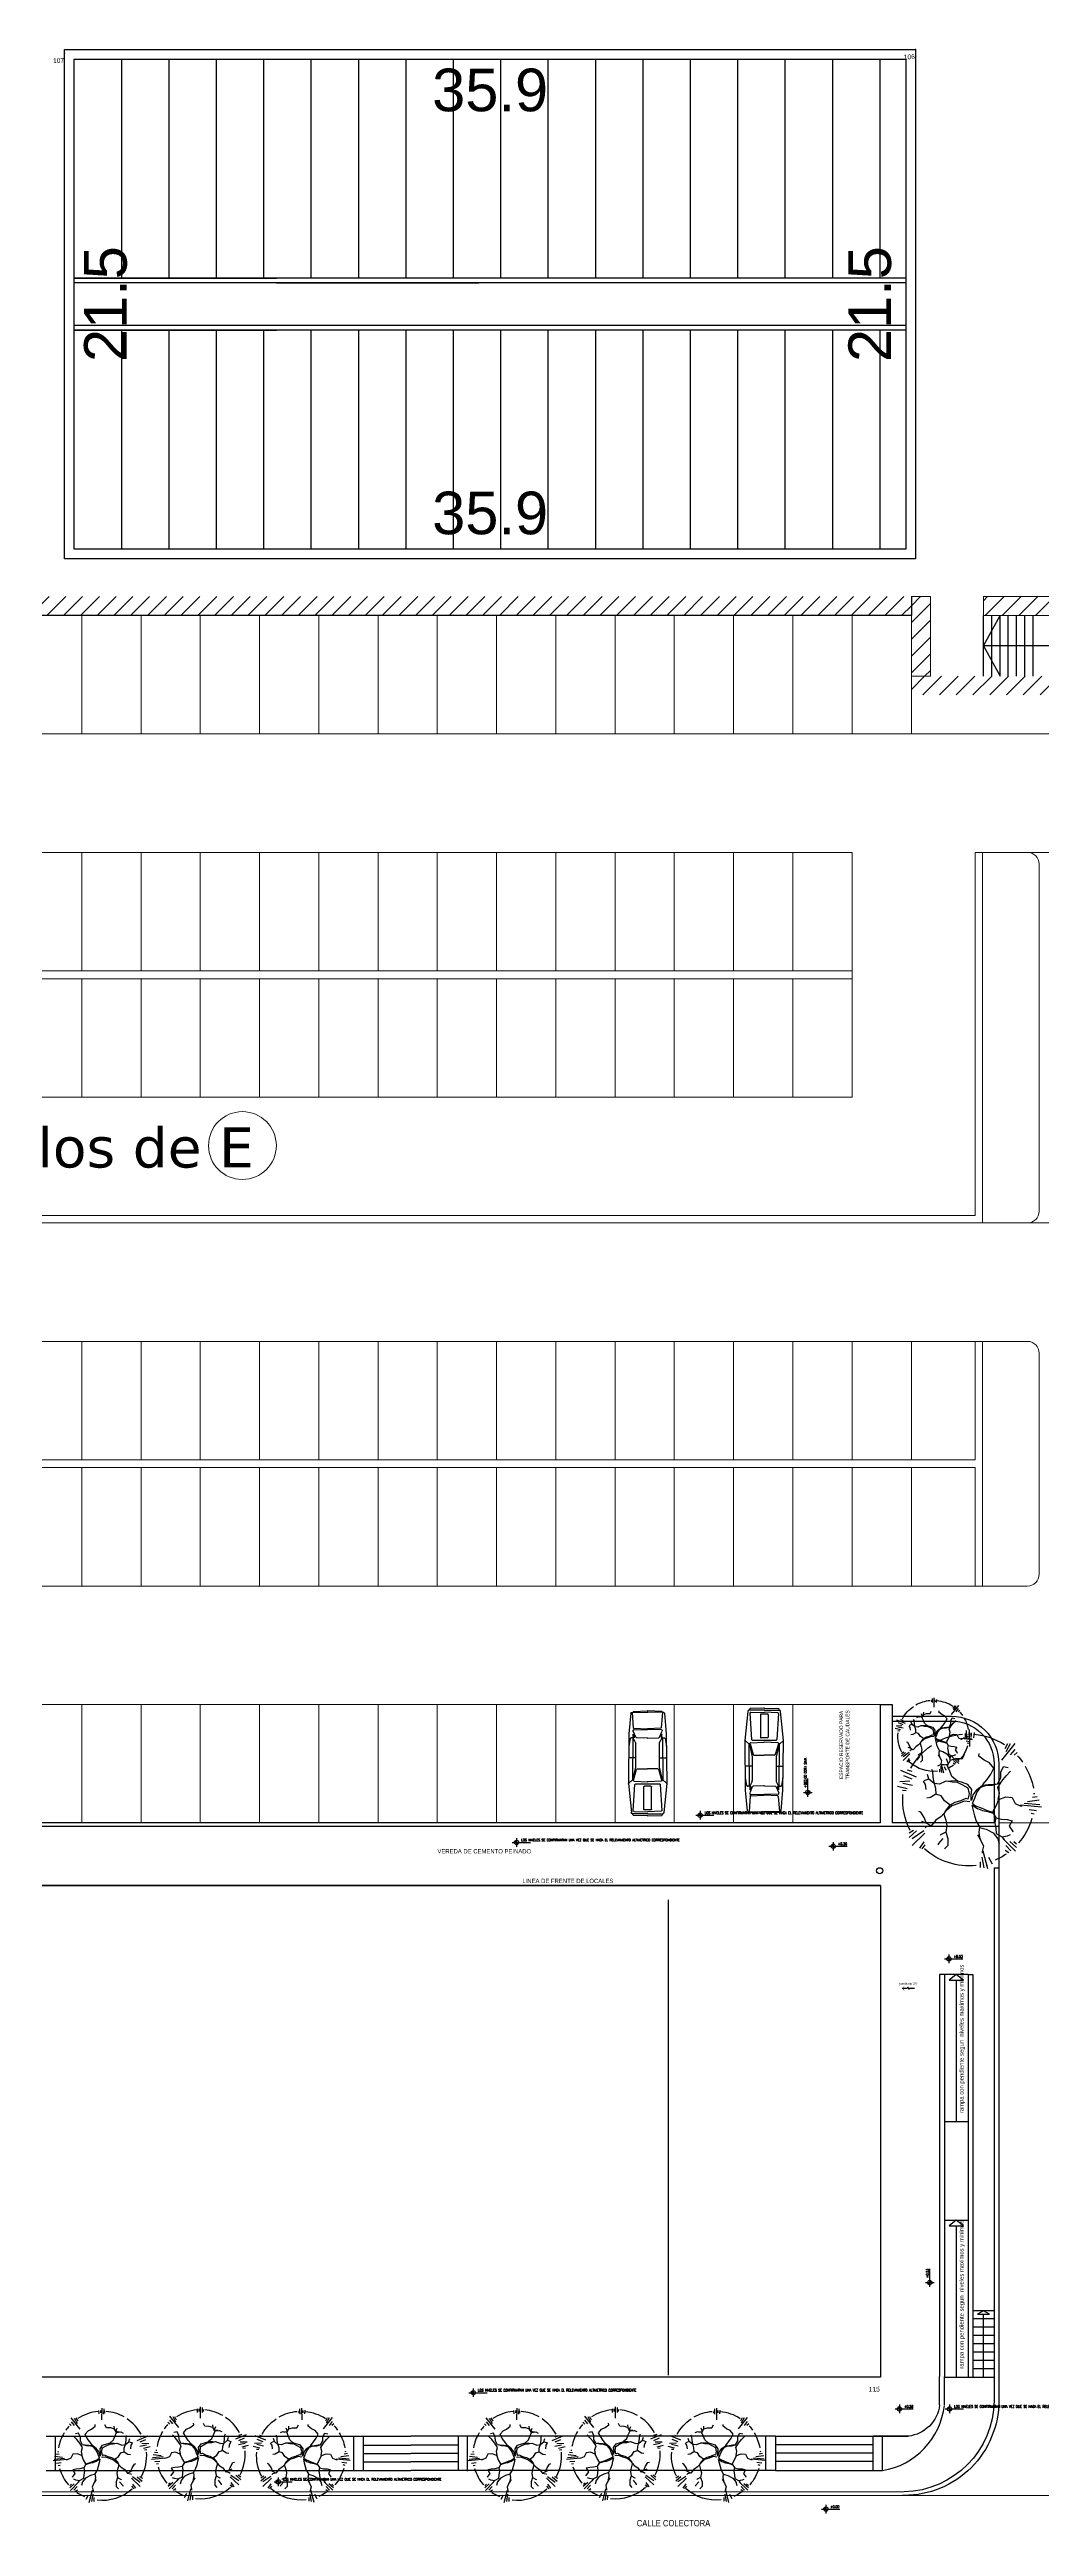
# Model space of a CAD drawing. Header units: millimetres. Extents: x -129 to 3172, y -143 to 919.
# Drawn here: x 1887.6 to 1929.4, y 554 to 658.6 of the extents above; entities that cross this region are included whole.
import ezdxf

# ---------------------------------------------------------------- set-up
doc = ezdxf.new("R2010")
doc.units = ezdxf.units.MM
doc.header["$LTSCALE"] = 0.1
for name, color, linetype in [('01', 1, 'Continuous'), ('02', 2, 'Continuous'), ('AP_DU_INT', 1, 'Continuous'), ('AP_SO_TER', 251, 'Continuous'), ('COTAS', 3, 'Continuous'), ('DMO-LGP-A-Plantas$0$DMO-E-Vista', 1, 'Continuous'), ('DMO-LGP-A-Plantas$0$DMO-P-Vista 1', 1, 'Continuous'), ('INTERMEDIA', 7, 'Continuous'), ('LAYER1', 7, 'Continuous'), ('NOMEPUNTO', 7, 'Continuous'), ('PLATEAS', 151, 'Continuous'), ('PUNTI', 7, 'Continuous')]:
    doc.layers.add(name, color=color, linetype=linetype)
doc.styles.add('ARIAL', font='arial.ttf')
doc.styles.add('ROMANS', font='ROMANS.SHX', dxfattribs={"width": 0.8, "height": 0.2})
doc.styles.get("Standard").update_dxf_attribs({"font": 'arial.ttf'})
doc.dimstyles.new('cota sin lineas', dxfattribs={"dimtxt": 1.8, "dimasz": 1, "dimexe": 1.25, "dimexo": 0.625, "dimgap": 1, "dimtad": 1, "dimdec": 1, "dimzin": 12, "dimdsep": 46, "dimtxsty": 'Standard', "dimblk": 'NONE', "dimcen": 2.5, "dimse1": 1, "dimse2": 1, "dimsd1": 1, "dimsd2": 1, "dimaunit": 1, "dimadec": 1, "dimazin": 3, "dimtfac": 1, "dimtdec": 1, "dimtix": 1, "dimtofl": 0, "dimtmove": 0, "dimatfit": 3, "dimldrblk": 'NONE', "dimfxl": 1, "dimarcsym": 2})
pattern_1 = [(45, (1850.85354, 631.36025), (-0.3535534, 0.3535534), [])]

# ---------------------------------------------------------------- blocks, each defined once
blk = doc.blocks.new('ref caida')
at = {"const_width": 0.015}
blk.add_lwpolyline([(-0.09, 0.43), (0, 0.52), (0.09, 0.43)], dxfattribs=at)
blk.add_lwpolyline([(0, 0), (0, 0.21), (-0.05, 0.23), (0.05, 0.29), (0, 0.31), (0, 0.52)])
blk = doc.blocks.new('NIVEL')
for p, q in [((-0.43, 0), (1.39, 0)), ((0, 0.43), (0, -0.43))]:
    blk.add_line(p, q)
at = {"const_width": 0.217}
for points in [[(0, 0.11, 0.414214), (-0.11, 0, 1)], [(0, -0.11, 0.414214), (0.11, 0, 1)]]:
    blk.add_lwpolyline(points, format="xyb", dxfattribs=at)
blk.add_circle((0, 0), 0.217)
at = {"style": 'ROMANS', "width": 0.8}
blk.add_attdef('NIVEL', (0.47, 0.12), '', height=0.25, dxfattribs=at)
blk = doc.blocks.new('AUPLS501')
for p, q in [((-2.42, 0.03), (-2.4, 0.62)), ((-2.42, 0.01), (-2.4, -0.57)), ((-2.33, 0.65), (-2.37, 0.65)), ((-2.34, 0.03), (-2.33, 0.66)), ((-2.34, 0.01), (-2.33, -0.62)), ((-1.06, 0.83), (-2.28, 0.71)), ((-2.22, 0.6), (-2.25, 0.03)), ((-2.24, -0.55), (-2.25, 0.03)), ((-2.19, 0.63), (-1.1, 0.56)), ((-2.17, 0.16), (-2.17, -0.11)), ((-2.14, 0.19), (-1.2, 0.19)), ((-1.17, 0.16), (-1.17, -0.11)), ((-1.07, -0.48), (-1.07, 0.53)), ((1.04, 0.81), (-1.06, 0.83)), ((-0.9, 0.67), (-1.05, 0.83)), ((-0.96, 0.59), (-0.99, 0.04)), ((-0.96, -0.54), (-0.99, 0.01)), ((-0.92, 0.62), (-0.46, 0.49)), ((0.88, 0.65), (-0.9, 0.67)), ((-0.9, 0.65), (-0.36, 0.52)), ((-0.44, 0.46), (-0.43, 0.02)), ((-0.44, -0.42), (-0.43, 0.02)), ((-0.36, 0.52), (0.64, 0.52)), ((0.03, 0.52), (0.03, 0.82)), ((0.84, 0.76), (0.52, 0.82)), ((0.68, 0.53), (0.88, 0.63)), ((0.86, 0.03), (0.88, 0.5)), ((0.86, 0.01), (0.88, -0.45)), ((0.91, 0.62), (0.87, 0.6)), ((0.95, 0.6), (0.87, 0.6)), ((0.88, 0.65), (0.88, 0.71)), ((0.9, 0.52), (1.16, 0.64)), ((0.93, 0.62), (1.03, 0.62)), ((1.03, 0.62), (0.99, 0.6)), ((1.91, 0.73), (1.04, 0.81)), ((1.21, 0.61), (1.22, 0.03)), ((1.21, -0.56), (1.22, 0.02)), ((1.28, 0.58), (1.26, 0.03)), ((1.28, -0.54), (1.26, 0.01)), ((1.31, 0.61), (1.94, 0.66)), ((1.94, 0.7), (1.96, 0.03)), ((1.94, -0.66), (1.96, 0.01)), ((1.99, 0.62), (2.01, 0.03)), ((1.99, -0.57), (2.01, 0.01)), ((-2.33, -0.6), (-2.37, -0.6)), ((-1.06, -0.78), (-2.28, -0.66)), ((-2.21, -0.58), (-1.1, -0.51)), ((-2.14, -0.14), (-1.2, -0.14)), ((1.04, -0.77), (-1.06, -0.78)), ((-0.9, -0.62), (-1.05, -0.78)), ((-0.92, -0.57), (-0.46, -0.45)), ((-0.9, -0.6), (-0.36, -0.48)), ((0.88, -0.6), (-0.9, -0.62)), ((-0.36, -0.48), (0.64, -0.48)), ((0.03, -0.48), (0.03, -0.77)), ((0.84, -0.71), (0.52, -0.77)), ((0.68, -0.49), (0.88, -0.58)), ((0.91, -0.57), (0.87, -0.55)), ((0.95, -0.55), (0.87, -0.55)), ((0.88, -0.6), (0.88, -0.66)), ((0.9, -0.48), (1.16, -0.59)), ((0.93, -0.58), (1.03, -0.58)), ((1.03, -0.58), (0.99, -0.56)), ((1.91, -0.69), (1.04, -0.77)), ((1.28, -0.57), (1.94, -0.61))]:
    blk.add_line(p, q)
for centre, radius, start, end in [((-2.12, 0.02), 0.3, 178.1825, 181.8175), ((-2.37, 0.62), 0.03, 90, 180), ((-2.04, 0.02), 0.3, 178.2216, 181.7784), ((-2.28, 0.66), 0.05, 95.4727, 180), ((-2.19, 0.6), 0.03, 90, 180), ((-2.14, 0.16), 0.03, 90, 180), ((-1.2, 0.16), 0.03, 0, 90), ((-1.1, 0.53), 0.03, 0, 86.3747), ((-1.06, 0.8), 0.03, 89.6203, 95.4727), ((-0.69, 0.02), 0.3, 177.2761, 182.7239), ((-0.93, 0.59), 0.03, 78.6827, 180), ((-0.9, 0.66), 0.01, 90, 258.9881), ((-0.47, 0.46), 0.03, 0, 78.6827), ((-0.73, 0.02), 0.3, 359.5958, 0.4042), ((-0.36, 0.53), 0.01, 256.9832, 270), ((-0.36, 0.55), 0.03, 258.9881, 270), ((0.64, 0.62), 0.1, 270, 295.0315), ((0.83, 0.71), 0.05, 0, 79.9012), ((1.16, 0.02), 0.3, 177.6755, 182.3245), ((0.88, 0.64), 0.01, 295.0315, 90), ((0.91, 0.5), 0.03, 112.8473, 180), ((0.93, 0.59), 0.03, 90, 117.7651), ((0.95, 0.8), 0.204, 269.9335, 280.5642), ((1.04, 0.78), 0.03, 84.7226, 89.6203), ((1.18, 0.61), 0.03, 0, 112.8473), ((0.92, 0.02), 0.3, 359.1475, 0.8525), ((1.56, 0.02), 0.3, 178.3902, 181.6098), ((1.31, 0.58), 0.03, 93.6171, 180), ((1.91, 0.7), 0.03, 0, 84.7226), ((1.94, 0.6), 0.0501, 23.6099, 92.4957), ((1.66, 0.02), 0.3, 358.2407, 1.7593), ((1.71, 0.02), 0.3, 358.2407, 1.7593), ((-2.37, -0.57), 0.03, 180, 270), ((-2.28, -0.62), 0.05, 180, 264.5273), ((-2.21, -0.55), 0.03, 180, 270), ((-2.14, -0.11), 0.03, 180, 270), ((-1.2, -0.11), 0.03, 270, 0), ((-1.1, -0.48), 0.03, 273.6253, 0), ((-1.06, -0.75), 0.03, 264.5273, 270.3797), ((-0.93, -0.54), 0.03, 180, 281.3173), ((-0.9, -0.61), 0.01, 101.0119, 270), ((-0.47, -0.42), 0.03, 281.3173, 0), ((-0.36, -0.51), 0.03, 90, 101.0119), ((-0.36, -0.49), 0.01, 90, 103.0168), ((0.64, -0.58), 0.1, 64.9685, 90), ((0.83, -0.66), 0.05, 280.0988, 0), ((0.91, -0.45), 0.03, 180, 247.1527), ((0.88, -0.59), 0.01, 270, 64.9685), ((0.93, -0.55), 0.03, 242.2349, 270), ((0.95, -0.76), 0.204, 79.4358, 90.0665), ((1.04, -0.74), 0.03, 270.3797, 275.2774), ((1.18, -0.56), 0.03, 247.1527, 0), ((1.28, -0.54), 0.03, 180, 266.3829), ((1.91, -0.66), 0.03, 275.2774, 0), ((1.94, -0.55), 0.0501, 267.5043, 336.3901)]:
    blk.add_arc(centre, radius, start, end)
blk = doc.blocks.new('Arpln016')
at = {"color": 0}
for p, q in [((0.112, 0.626), (0.111, 0.573)), ((0.146, 0.629), (0.128, 0.528)), ((0.18, 0.641), (0.137, 0.472)), ((0.225, 0.594), (0.192, 0.533)), ((0.442, 0.473), (0.324, 0.353)), ((0.378, 0.489), (0.346, 0.465)), ((0.398, 0.47), (0.35, 0.419)), ((-0.521, 0.277), (-0.562, 0.304)), ((-0.491, 0.282), (-0.561, 0.345)), ((-0.412, 0.303), (-0.533, 0.418)), ((-0.423, 0.28), (-0.533, 0.356)), ((-0.423, 0.384), (-0.464, 0.443)), ((-0.412, 0.414), (-0.441, 0.45)), ((0.453, 0.437), (0.389, 0.381)), ((0.451, 0.408), (0.427, 0.386)), ((0.686, 0.056), (0.488, 0.037)), ((0.672, 0.036), (0.525, 0.022)), ((0.665, -0.008), (0.554, 0.006)), ((0.64, 0.091), (0.571, 0.084)), ((0.617, 0.124), (0.589, 0.118)), ((-0.579, -0.116), (-0.67, -0.139)), ((-0.554, -0.187), (-0.65, -0.183)), ((-0.491, -0.227), (-0.641, -0.288)), ((-0.59, -0.096), (-0.624, -0.1)), ((-0.528, -0.146), (-0.621, -0.166)), ((-0.532, -0.206), (-0.612, -0.239)), ((0.647, -0.04), (0.601, -0.034)), ((0.625, -0.069), (0.612, -0.067)), ((-0.532, -0.278), (-0.578, -0.292)), ((0.436, -0.544), (0.31, -0.385)), ((0.391, -0.539), (0.35, -0.464)), ((0.435, -0.488), (0.392, -0.435)), ((0.457, -0.459), (0.431, -0.433)), ((-0.033, -0.639), (-0.034, -0.608)), ((-0.022, -0.666), (-0.02, -0.594)), ((0.006, -0.676), (0.008, -0.515)), ((0.024, -0.645), (0.024, -0.61)), ((0.051, -0.646), (0.047, -0.597)), ((0.366, -0.54), (0.342, -0.493))]:
    blk.add_line(p, q, dxfattribs=at)
for points in [[(0.083, 0.319), (0.116, 0.372), (0.139, 0.426), (0.128, 0.476), (0.128, 0.491)], [(-0.351, 0.23), (-0.4, 0.242), (-0.411, 0.251)], [(-0.243, 0.352), (-0.287, 0.405), (-0.287, 0.414)], [(-0.233, 0.124), (-0.216, 0.18), (-0.206, 0.23), (-0.216, 0.292), (-0.266, 0.319), (-0.268, 0.325)], [(-0.216, 0.292), (-0.196, 0.352), (-0.196, 0.419), (-0.227, 0.452)], [(0.031, 0.038), (0.043, 0.088), (0.055, 0.139), (0.072, 0.189), (0.101, 0.242), (0.095, 0.292), (0.103, 0.342), (0.107, 0.352)], [(0.037, 0.023), (0.066, 0.044), (0.118, 0.065), (0.174, 0.088), (0.226, 0.105), (0.257, 0.156), (0.248, 0.206), (0.255, 0.257), (0.261, 0.307), (0.311, 0.334), (0.338, 0.363)], [(0.103, 0.248), (0.164, 0.265), (0.232, 0.301), (0.274, 0.355), (0.288, 0.405)], [(0.259, 0.159), (0.311, 0.171), (0.363, 0.174), (0.412, 0.185), (0.381, 0.236), (0.417, 0.286), (0.419, 0.289)], [(0.313, 0.337), (0.367, 0.328), (0.394, 0.316)], [(-0.396, 0.212), (-0.419, 0.156), (-0.45, 0.105), (-0.471, 0.097)], [(0.01, 0.008), (-0.042, 0.002), (-0.096, 0.023), (-0.16, 0.044), (-0.21, 0.088), (-0.26, 0.144), (-0.311, 0.18), (-0.353, 0.233), (-0.407, 0.206), (-0.442, 0.192)], [(-0.177, 0.035), (-0.227, -0.001), (-0.26, -0.051), (-0.309, -0.066), (-0.361, -0.033), (-0.394, -0.028)], [(-0.004, -0.017), (-0.027, -0.025), (-0.077, -0.001), (-0.129, 0.014), (-0.181, 0.041), (-0.222, 0.094), (-0.235, 0.126)], [(0.033, 0.038), (0.082, 0.07), (0.132, 0.088), (0.182, 0.097), (0.232, 0.115), (0.238, 0.126)], [(0.033, 0.041), (0.033, 0.044)], [(0.037, 0.023), (0.057, -0.028), (0.078, -0.081), (0.116, -0.131), (0.17, -0.149), (0.221, -0.151), (0.273, -0.164), (0.303, -0.22), (0.305, -0.273), (0.33, -0.326), (0.373, -0.318)], [(0.228, 0.1), (0.259, 0.046), (0.286, -0.015), (0.35, -0.039), (0.41, -0.033), (0.438, 0.023), (0.487, 0.044), (0.504, 0.046)], [(-0.4, -0.108), (-0.407, -0.158), (-0.426, -0.188)], [(-0.376, -0.208), (-0.423, -0.19)], [(0.025, -0.007), (0.023, -0.057), (0.029, -0.108), (-0.007, -0.158), (-0.067, -0.178), (-0.118, -0.19), (-0.168, -0.188), (-0.22, -0.185), (-0.276, -0.161), (-0.326, -0.167), (-0.374, -0.208), (-0.388, -0.252)], [(-0.307, -0.066), (-0.309, -0.119), (-0.326, -0.175), (-0.334, -0.226), (-0.337, -0.279), (-0.347, -0.297)], [(-0.106, -0.188), (-0.158, -0.232), (-0.177, -0.282), (-0.202, -0.338), (-0.259, -0.344), (-0.295, -0.329)], [(-0.004, -0.018), (0.008, -0.069), (-0.004, -0.122), (-0.056, -0.151), (-0.106, -0.175), (-0.156, -0.178), (-0.206, -0.188), (-0.218, -0.185)], [(0.029, -0.007), (0.044, -0.06), (0.08, -0.11), (0.132, -0.151), (0.185, -0.155), (0.236, -0.161), (0.255, -0.164)], [(0.135, -0.155), (0.174, -0.205), (0.209, -0.255), (0.238, -0.312), (0.196, -0.362), (0.147, -0.385), (0.097, -0.424), (0.099, -0.448)], [(0.28, -0.015), (0.29, -0.075), (0.274, -0.128), (0.313, -0.188), (0.354, -0.238), (0.396, -0.282)], [(-0.243, -0.342), (-0.189, -0.35), (-0.21, -0.398)], [(-0.2, -0.335), (-0.171, -0.385), (-0.12, -0.401), (-0.059, -0.403), (-0.038, -0.442)], [(-0.173, -0.388), (-0.17, -0.424)]]:
    blk.add_lwpolyline(points, dxfattribs=at)
for centre, radius, start, end in [((0, -0.011), 0.622, 83.5054, 132.0912), ((0, -0.011), 0.622, 55.3181, 66.4192), ((0, -0.011), 0.622, 152.402, 184.6709), ((0, -0.011), 0.622, 16.5005, 40.702), ((0.002, -0.044), 0.0755, 269.4366, 270.2669), ((-0.002, -0.012), 0.622, 329.2549, 349.861), ((0, -0.011), 0.622, 208.935, 235.868), ((0, -0.011), 0.622, 317.9939, 324.9207), ((-0.002, -0.012), 0.622, 240.5954, 264.9599), ((0, -0.011), 0.622, 275.1155, 302.961)]:
    blk.add_arc(centre, radius, start, end, dxfattribs=at)
blk = doc.blocks.new('*D327')
at = {"layer": 'Defpoints', "color": 0, "transparency": 16777216}
for p in [(1888.19, 658.61), (1924.09, 658.61), (1924.09, 654.97)]:
    blk.add_point(p, dxfattribs=at)
at = {"layer": 'COTAS', "color": 0, "transparency": 16777216, "insert": (1906.14, 656.89), "char_height": 1.8, "attachment_point": 5}
blk.add_mtext('35.9', dxfattribs=at)
blk = doc.blocks.new('_None')
blk = doc.blocks.new('*D328')
at = {"layer": 'Defpoints', "color": 0, "transparency": 16777216}
for p in [(1888.19, 658.61), (1888.19, 637.11), (1891.84, 637.11)]:
    blk.add_point(p, dxfattribs=at)
at = {"layer": 'COTAS', "color": 0, "transparency": 16777216, "insert": (1889.92, 647.86), "char_height": 1.8, "attachment_point": 5, "rotation": 90}
blk.add_mtext('21.5', dxfattribs=at)
blk = doc.blocks.new('*D329')
at = {"layer": 'Defpoints', "color": 0, "transparency": 16777216}
for p in [(1924.09, 658.61), (1924.09, 637.11), (1924.09, 637.11)]:
    blk.add_point(p, dxfattribs=at)
at = {"layer": 'COTAS', "color": 0, "transparency": 16777216, "insert": (1922.17, 647.86), "char_height": 1.8, "attachment_point": 5, "rotation": 90}
blk.add_mtext('21.5', dxfattribs=at)
blk = doc.blocks.new('*D326')
at = {"layer": 'Defpoints', "color": 0, "transparency": 16777216}
for p in [(1888.19, 637.11), (1924.09, 637.11), (1924.09, 637.11)]:
    blk.add_point(p, dxfattribs=at)
at = {"layer": 'COTAS', "color": 0, "transparency": 16777216, "insert": (1906.14, 639.03), "char_height": 1.8, "attachment_point": 5}
blk.add_mtext('35.9', dxfattribs=at)

msp = doc.modelspace()

# ---------------------------------------------------------------- hatches: boundary and pattern name
at = {"layer": '01'}
h = msp.add_hatch(dxfattribs=at)
h.set_pattern_fill('_USER', color=251, scale=2, angle=90, style=0, pattern_type=0)
h.set_pattern_definition([(90, (1888.5952, 637.5183), (-2, 1e-16), [])])
h.paths.add_polyline_path([(1923.675, 658.198), (1888.595, 658.198), (1888.595, 648.958), (1923.675, 648.958)])
h.paths.add_polyline_path([(1923.675, 646.758), (1888.595, 646.758), (1888.595, 637.518), (1923.675, 637.518)])
at = {"layer": 'LAYER1'}
h = msp.add_hatch(dxfattribs=at)
h.set_pattern_fill('_USER', color=256, scale=0.5, angle=45, style=0, pattern_type=0)
h.set_pattern_definition(pattern_1)
h.paths.add_polyline_path([(1923.913, 635.511), (1850.854, 635.511), (1850.854, 634.71), (1923.913, 634.71)])
h = msp.add_hatch(dxfattribs=at)
h.set_pattern_fill('_USER', color=256, scale=0.5, angle=45, style=0, pattern_type=0)
h.set_pattern_definition(pattern_1)
h.paths.add_polyline_path([(1923.913, 635.511), (1850.854, 635.511), (1850.854, 634.71), (1923.913, 634.71)])
h = msp.add_hatch(dxfattribs=at)
h.set_pattern_fill('_USER', color=256, scale=0.5, angle=45, style=0, pattern_type=0)
h.set_pattern_definition(pattern_1)
h.paths.add_polyline_path([(1924.715, 635.511), (1923.913, 635.511), (1923.913, 634.71), (1923.913, 632.15), (1924.715, 632.15)])
h = msp.add_hatch(dxfattribs=at)
h.set_pattern_fill('_USER', color=256, scale=0.5, angle=45, style=0, pattern_type=0)
h.set_pattern_definition(pattern_1)
h.paths.add_polyline_path([(1924.715, 635.511), (1923.913, 635.511), (1923.913, 634.71), (1923.913, 632.15), (1924.715, 632.15)])
h = msp.add_hatch(dxfattribs=at)
h.set_pattern_fill('_USER', color=256, scale=0.5, angle=45, style=0, pattern_type=0)
h.set_pattern_definition(pattern_1)
h.paths.add_polyline_path([(1938.676, 635.511), (1937.874, 635.511), (1926.955, 635.511), (1926.955, 634.71), (1938.676, 634.71)])
h = msp.add_hatch(dxfattribs=at)
h.set_pattern_fill('_USER', color=256, scale=0.5, angle=45, style=0, pattern_type=0)
h.set_pattern_definition(pattern_1)
h.paths.add_polyline_path([(1938.676, 635.511), (1937.874, 635.511), (1926.955, 635.511), (1926.955, 634.71), (1938.676, 634.71)])
h = msp.add_hatch(dxfattribs=at)
h.set_pattern_fill('_USER', color=256, scale=0.5, angle=45, style=0, pattern_type=0)
h.set_pattern_definition(pattern_1)
h.paths.add_polyline_path([(1935.392, 632.15), (1923.913, 632.15), (1923.913, 631.36), (1935.392, 631.36)])
h = msp.add_hatch(dxfattribs=at)
h.set_pattern_fill('_USER', color=256, scale=0.5, angle=45, style=0, pattern_type=0)
h.set_pattern_definition(pattern_1)
h.paths.add_polyline_path([(1935.392, 632.15), (1923.913, 632.15), (1923.913, 631.36), (1935.392, 631.36)])

# ---------------------------------------------------------------- linework, layer by layer
at = {"lineweight": 0, "ltscale": 0.05}
for p, q in [((1923.913, 629.71), (1923.913, 635.511)), ((1923.913, 629.71), (1923.913, 635.511)), ((1921.413, 629.71), (1921.413, 634.71)), ((1921.413, 629.71), (1921.413, 634.71)), ((1930.307, 629.71), (1851.154, 629.71)), ((1930.307, 629.71), (1851.154, 629.71)), ((1928.807, 624.71), (1935.307, 624.71)), ((1928.807, 624.71), (1935.307, 624.71)), ((1928.807, 609.065), (1938.676, 609.065)), ((1928.807, 609.065), (1938.676, 609.065)), ((1922.607, 588.734), (1851.154, 588.734)), ((1922.607, 583.734), (1851.154, 583.734)), ((1927.607, 583.734), (1935.307, 583.734)), ((1826.866, 555.488), (1923.607, 555.488)), ((1826.866, 555.338), (1939.307, 555.338)), ((1826.866, 555.338), (1939.307, 555.338))]:
    msp.add_line(p, q, dxfattribs=at)
at = {"lineweight": 13, "ltscale": 7}
for p, q in [((1888.913, 634.71), (1888.913, 629.71)), ((1888.913, 634.71), (1888.913, 629.71)), ((1891.413, 634.71), (1891.413, 629.71)), ((1891.413, 634.71), (1891.413, 629.71)), ((1893.913, 634.71), (1893.913, 629.71)), ((1893.913, 634.71), (1893.913, 629.71)), ((1896.413, 634.71), (1896.413, 629.71)), ((1896.413, 634.71), (1896.413, 629.71)), ((1898.913, 634.71), (1898.913, 629.71)), ((1898.913, 634.71), (1898.913, 629.71)), ((1901.413, 634.71), (1901.413, 629.71)), ((1901.413, 634.71), (1901.413, 629.71)), ((1903.913, 634.71), (1903.913, 629.71)), ((1903.913, 634.71), (1903.913, 629.71)), ((1906.413, 634.71), (1906.413, 629.71)), ((1906.413, 634.71), (1906.413, 629.71)), ((1908.913, 634.71), (1908.913, 629.71)), ((1908.913, 634.71), (1908.913, 629.71)), ((1911.413, 634.71), (1911.413, 629.71)), ((1911.413, 634.71), (1911.413, 629.71)), ((1913.913, 634.71), (1913.913, 629.71)), ((1913.913, 634.71), (1913.913, 629.71)), ((1916.413, 634.71), (1916.413, 629.71)), ((1916.413, 634.71), (1916.413, 629.71)), ((1918.913, 634.71), (1918.913, 629.71)), ((1918.913, 634.71), (1918.913, 629.71)), ((1856.413, 624.71), (1921.413, 624.71)), ((1856.413, 624.71), (1921.413, 624.71)), ((1888.913, 624.71), (1888.913, 619.71)), ((1888.913, 624.71), (1888.913, 619.71)), ((1891.413, 624.71), (1891.413, 619.71)), ((1891.413, 624.71), (1891.413, 619.71)), ((1893.913, 624.71), (1893.913, 619.71)), ((1893.913, 624.71), (1893.913, 619.71)), ((1896.413, 624.71), (1896.413, 619.71)), ((1896.413, 624.71), (1896.413, 619.71)), ((1898.913, 624.71), (1898.913, 619.71)), ((1898.913, 624.71), (1898.913, 619.71)), ((1901.413, 624.71), (1901.413, 619.71)), ((1901.413, 624.71), (1901.413, 619.71)), ((1903.913, 624.71), (1903.913, 619.71)), ((1903.913, 624.71), (1903.913, 619.71)), ((1906.413, 624.71), (1906.413, 619.71)), ((1906.413, 624.71), (1906.413, 619.71)), ((1908.913, 624.71), (1908.913, 619.71)), ((1908.913, 624.71), (1908.913, 619.71)), ((1911.413, 624.71), (1911.413, 619.71)), ((1911.413, 624.71), (1911.413, 619.71)), ((1913.913, 624.71), (1913.913, 619.71)), ((1913.913, 624.71), (1913.913, 619.71)), ((1916.413, 624.71), (1916.413, 619.71)), ((1916.413, 624.71), (1916.413, 619.71)), ((1918.913, 624.71), (1918.913, 619.71)), ((1918.913, 624.71), (1918.913, 619.71)), ((1921.413, 624.71), (1921.413, 619.71)), ((1921.413, 624.71), (1921.413, 619.71)), ((1926.913, 624.71), (1926.613, 624.71)), ((1926.613, 624.71), (1926.613, 609.373)), ((1926.613, 624.71), (1928.807, 624.71)), ((1926.913, 624.71), (1926.613, 624.71)), ((1926.613, 624.71), (1926.613, 609.373)), ((1926.613, 624.71), (1928.807, 624.71)), ((1926.913, 624.71), (1926.913, 609.065)), ((1926.913, 624.71), (1926.913, 609.065)), ((1929.307, 624.21), (1929.307, 609.565)), ((1929.307, 624.21), (1929.307, 609.565)), ((1856.413, 619.71), (1921.413, 619.71)), ((1856.413, 619.71), (1921.413, 619.71)), ((1856.413, 619.373), (1921.413, 619.373)), ((1856.413, 619.373), (1921.413, 619.373)), ((1888.913, 619.373), (1888.913, 614.373)), ((1888.913, 619.373), (1888.913, 614.373)), ((1891.413, 619.373), (1891.413, 614.373)), ((1891.413, 619.373), (1891.413, 614.373)), ((1893.913, 619.373), (1893.913, 614.373)), ((1893.913, 619.373), (1893.913, 614.373)), ((1896.413, 619.373), (1896.413, 614.373)), ((1896.413, 619.373), (1896.413, 614.373)), ((1898.913, 619.373), (1898.913, 614.373)), ((1898.913, 619.373), (1898.913, 614.373)), ((1901.413, 619.373), (1901.413, 614.373)), ((1901.413, 619.373), (1901.413, 614.373)), ((1903.913, 619.373), (1903.913, 614.373)), ((1903.913, 619.373), (1903.913, 614.373)), ((1906.413, 619.373), (1906.413, 614.373)), ((1906.413, 619.373), (1906.413, 614.373)), ((1908.913, 619.373), (1908.913, 614.373)), ((1908.913, 619.373), (1908.913, 614.373)), ((1911.413, 619.373), (1911.413, 614.373)), ((1911.413, 619.373), (1911.413, 614.373)), ((1913.913, 619.373), (1913.913, 614.373)), ((1913.913, 619.373), (1913.913, 614.373)), ((1916.413, 619.373), (1916.413, 614.373)), ((1916.413, 619.373), (1916.413, 614.373)), ((1918.913, 619.373), (1918.913, 614.373)), ((1918.913, 619.373), (1918.913, 614.373)), ((1921.413, 619.71), (1921.413, 614.373)), ((1921.413, 619.71), (1921.413, 614.373)), ((1856.413, 614.373), (1921.413, 614.373)), ((1856.413, 614.373), (1921.413, 614.373)), ((1820.866, 609.373), (1926.613, 609.373)), ((1820.866, 609.373), (1926.613, 609.373)), ((1820.866, 609.065), (1926.913, 609.065)), ((1820.866, 609.065), (1926.913, 609.065)), ((1926.913, 609.065), (1926.613, 609.065)), ((1926.613, 609.065), (1928.807, 609.065)), ((1926.913, 609.065), (1926.613, 609.065)), ((1926.613, 609.065), (1928.807, 609.065)), ((1856.082, 604.065), (1928.807, 604.065)), ((1856.082, 604.065), (1928.807, 604.065)), ((1888.913, 599.065), (1888.913, 604.065)), ((1888.913, 599.065), (1888.913, 604.065)), ((1891.413, 599.065), (1891.413, 604.065)), ((1891.413, 599.065), (1891.413, 604.065)), ((1893.913, 599.065), (1893.913, 604.065)), ((1893.913, 599.065), (1893.913, 604.065)), ((1896.413, 599.065), (1896.413, 604.065)), ((1896.413, 599.065), (1896.413, 604.065)), ((1898.913, 599.065), (1898.913, 604.065)), ((1898.913, 599.065), (1898.913, 604.065)), ((1901.413, 599.065), (1901.413, 604.065)), ((1901.413, 599.065), (1901.413, 604.065)), ((1903.913, 599.065), (1903.913, 604.065)), ((1903.913, 599.065), (1903.913, 604.065)), ((1906.413, 599.065), (1906.413, 604.065)), ((1906.413, 599.065), (1906.413, 604.065)), ((1908.913, 599.065), (1908.913, 604.065)), ((1908.913, 599.065), (1908.913, 604.065)), ((1911.413, 599.065), (1911.413, 604.065)), ((1911.413, 599.065), (1911.413, 604.065)), ((1913.913, 599.065), (1913.913, 604.065)), ((1913.913, 599.065), (1913.913, 604.065)), ((1916.413, 599.065), (1916.413, 604.065)), ((1916.413, 599.065), (1916.413, 604.065)), ((1918.913, 599.065), (1918.913, 604.065)), ((1918.913, 599.065), (1918.913, 604.065)), ((1921.413, 599.065), (1921.413, 604.065)), ((1921.413, 599.065), (1921.413, 604.065)), ((1924.213, 604.065), (1923.913, 604.065)), ((1923.913, 599.065), (1923.913, 604.065)), ((1924.213, 604.065), (1923.913, 604.065)), ((1923.913, 599.065), (1923.913, 604.065)), ((1926.913, 604.065), (1926.613, 604.065)), ((1926.613, 599.065), (1926.613, 604.065)), ((1926.613, 599.065), (1926.613, 604.065)), ((1926.913, 604.065), (1926.613, 604.065)), ((1926.613, 599.065), (1926.613, 604.065)), ((1926.613, 599.065), (1926.613, 604.065)), ((1926.913, 593.734), (1926.913, 604.065)), ((1926.913, 593.734), (1926.913, 604.065)), ((1929.307, 594.234), (1929.307, 603.565)), ((1929.307, 594.234), (1929.307, 603.565)), ((1856.413, 599.065), (1926.613, 599.065)), ((1856.413, 599.065), (1926.613, 599.065)), ((1856.413, 598.734), (1926.613, 598.734)), ((1856.413, 598.734), (1926.613, 598.734)), ((1888.913, 593.734), (1888.913, 598.734)), ((1888.913, 593.734), (1888.913, 598.734)), ((1891.413, 593.734), (1891.413, 598.734)), ((1891.413, 593.734), (1891.413, 598.734)), ((1893.913, 593.734), (1893.913, 598.734)), ((1893.913, 593.734), (1893.913, 598.734)), ((1896.413, 593.734), (1896.413, 598.734)), ((1896.413, 593.734), (1896.413, 598.734)), ((1898.913, 593.734), (1898.913, 598.734)), ((1898.913, 593.734), (1898.913, 598.734)), ((1901.413, 593.734), (1901.413, 598.734)), ((1901.413, 593.734), (1901.413, 598.734)), ((1903.913, 593.734), (1903.913, 598.734)), ((1903.913, 593.734), (1903.913, 598.734)), ((1906.413, 593.734), (1906.413, 598.734)), ((1906.413, 593.734), (1906.413, 598.734)), ((1908.913, 593.734), (1908.913, 598.734)), ((1908.913, 593.734), (1908.913, 598.734)), ((1911.413, 593.734), (1911.413, 598.734)), ((1911.413, 593.734), (1911.413, 598.734)), ((1913.913, 593.734), (1913.913, 598.734)), ((1913.913, 593.734), (1913.913, 598.734)), ((1916.413, 593.734), (1916.413, 598.734)), ((1916.413, 593.734), (1916.413, 598.734)), ((1918.913, 593.734), (1918.913, 598.734)), ((1918.913, 593.734), (1918.913, 598.734)), ((1921.413, 593.734), (1921.413, 598.734)), ((1921.413, 593.734), (1921.413, 598.734)), ((1923.913, 593.734), (1923.913, 598.734)), ((1923.913, 593.734), (1923.913, 598.734)), ((1926.613, 593.734), (1926.613, 598.734)), ((1926.613, 593.734), (1926.613, 598.734)), ((1926.613, 593.734), (1926.613, 598.734)), ((1926.613, 593.734), (1926.613, 598.734)), ((1856.082, 593.734), (1928.807, 593.734)), ((1856.082, 593.734), (1928.807, 593.734)), ((1924.213, 593.734), (1923.913, 593.734)), ((1924.213, 593.734), (1923.913, 593.734)), ((1926.913, 593.734), (1926.613, 593.734)), ((1926.913, 593.734), (1926.613, 593.734)), ((1888.913, 583.734), (1888.913, 588.734)), ((1888.913, 583.734), (1888.913, 588.734)), ((1891.413, 583.734), (1891.413, 588.734)), ((1891.413, 583.734), (1891.413, 588.734)), ((1893.913, 583.734), (1893.913, 588.734)), ((1893.913, 583.734), (1893.913, 588.734)), ((1896.413, 583.734), (1896.413, 588.734)), ((1896.413, 583.734), (1896.413, 588.734)), ((1898.913, 583.734), (1898.913, 588.734)), ((1898.913, 583.734), (1898.913, 588.734)), ((1901.413, 583.734), (1901.413, 588.734)), ((1901.413, 583.734), (1901.413, 588.734)), ((1903.913, 583.734), (1903.913, 588.734)), ((1903.913, 583.734), (1903.913, 588.734)), ((1906.413, 583.734), (1906.413, 588.734)), ((1906.413, 583.734), (1906.413, 588.734)), ((1908.913, 583.734), (1908.913, 588.734)), ((1908.913, 583.734), (1908.913, 588.734)), ((1911.413, 583.734), (1911.413, 588.734)), ((1913.913, 583.734), (1913.913, 588.734)), ((1916.413, 583.734), (1916.413, 588.734)), ((1918.913, 583.734), (1918.913, 588.734))]:
    msp.add_line(p, q, dxfattribs=at)
for p, q in [((1926.955, 632.15), (1926.955, 634.71)), ((1926.955, 633.43), (1927.655, 634.71)), ((1926.955, 632.15), (1926.955, 634.71)), ((1926.955, 633.43), (1927.655, 634.71)), ((1927.305, 632.15), (1927.305, 634.71)), ((1927.305, 632.15), (1927.305, 634.71)), ((1927.655, 632.15), (1927.655, 634.71)), ((1927.655, 632.15), (1927.655, 634.71)), ((1928.005, 632.15), (1928.005, 634.71)), ((1928.005, 632.15), (1928.005, 634.71)), ((1928.355, 632.15), (1928.355, 634.71)), ((1928.355, 632.15), (1928.355, 634.71)), ((1928.705, 632.15), (1928.705, 634.71)), ((1928.705, 632.15), (1928.705, 634.71)), ((1929.055, 632.15), (1929.055, 634.71)), ((1929.055, 632.15), (1929.055, 634.71)), ((1926.955, 633.43), (1927.655, 632.15)), ((1935.373, 633.43), (1926.955, 633.43)), ((1926.955, 633.43), (1927.655, 632.15)), ((1935.373, 633.43), (1926.955, 633.43))]:
    msp.add_line(p, q)
at = {"extrusion": (0, 0, -1)}
for p, q in [((1922.607, 583.734), (1851.154, 583.734)), ((1922.607, 583.734), (1851.154, 583.734)), ((1922.607, 583.584), (1851.154, 583.584)), ((1927.407, 583.734), (1923.107, 583.734)), ((1927.407, 583.734), (1923.107, 583.734)), ((1927.607, 583.584), (1923.107, 583.584)), ((1922.607, 581.084), (1851.154, 581.084))]:
    msp.add_line(p, q, dxfattribs=at)
at = {"ltscale": 0.14}
for p, q in [((1927.407, 581.838), (1927.607, 581.838)), ((1925.107, 577.338), (1925.107, 560.361)), ((1925.307, 577.338), (1925.107, 577.338)), ((1926.307, 577.338), (1925.307, 577.338)), ((1925.307, 577.338), (1925.307, 560.361)), ((1926.307, 577.338), (1926.307, 560.338)), ((1926.307, 577.338), (1926.507, 577.338)), ((1926.507, 577.338), (1926.507, 560.338)), ((1925.807, 577.095), (1925.807, 571.131)), ((1925.307, 571.131), (1926.307, 571.131)), ((1925.307, 566.961), (1926.307, 566.961)), ((1925.807, 566.719), (1925.807, 560.361)), ((1927.407, 563.138), (1926.507, 563.138)), ((1927.407, 562.788), (1926.507, 562.788)), ((1926.957, 563.138), (1926.701, 562.987)), ((1926.701, 562.987), (1927.212, 562.987)), ((1927.212, 562.987), (1926.957, 563.138)), ((1926.957, 560.338), (1926.957, 562.987)), ((1927.407, 562.438), (1926.507, 562.438)), ((1927.407, 562.088), (1926.507, 562.088)), ((1927.407, 561.738), (1926.507, 561.738)), ((1927.407, 561.388), (1926.507, 561.388)), ((1927.407, 561.038), (1926.507, 561.038)), ((1927.407, 560.688), (1926.507, 560.688)), ((1925.107, 559.157), (1925.107, 560.361)), ((1925.307, 559.157), (1925.307, 560.361)), ((1925.307, 560.338), (1926.307, 560.338)), ((1926.307, 560.338), (1927.407, 560.338))]:
    msp.add_line(p, q, dxfattribs=at)
for points in [[(1923.107, 588.234), (1925.607, 588.234, -0.4142136), (1927.607, 586.234), (1927.607, 559.338, -0.4142136), (1923.607, 555.338), (1923.542, 555.338)], [(1923.107, 588.034), (1925.607, 588.034, -0.4142136), (1927.407, 586.234), (1927.407, 583.734)], [(1927.407, 581.838), (1927.407, 559.338, -0.4049963), (1923.607, 555.488), (1923.607, 555.488)], [(1925.107, 559.157, -0.3457204), (1923.787, 557.838, -0.3457204)]]:
    msp.add_lwpolyline(points, format="xyb", dxfattribs=at)
msp.add_lwpolyline([(1886.707, 581.084), (1922.607, 581.084), (1922.607, 560.338), (1886.707, 560.338)], close=True)
for points in [[(1925.807, 577.338), (1925.503, 577.095), (1926.111, 577.095)], [(1925.807, 566.961), (1925.503, 566.719), (1926.111, 566.719)]]:
    msp.add_lwpolyline(points, close=True, dxfattribs=at)
at = {"lineweight": 13, "ltscale": 7}
msp.add_circle((1895.689, 612.333, 0), 1.431, dxfattribs=at)
msp.add_circle((1895.689, 612.333, 0), 1.431, dxfattribs=at)
for centre, start, end in [((1928.807, 624.21), 0, 90), ((1928.807, 624.21), 0, 90), ((1928.807, 609.565), 270, 0), ((1928.807, 609.565), 270, 0), ((1928.807, 603.565), 0, 90), ((1928.807, 603.565), 0, 90), ((1928.807, 594.234), 270, 0), ((1928.807, 594.234), 270, 0)]:
    msp.add_arc(centre, 0.5, start, end, dxfattribs=at)
at = {"ltscale": 0.14}
msp.add_arc((1922.171, 559.499), 3.156, 279.6497, 353.34562, dxfattribs=at)
at = {"layer": '02'}
for points in [[(1888.185, 658.608), (1924.085, 658.608), (1924.085, 637.108), (1888.185, 637.108)], [(1888.595, 658.198), (1923.675, 658.198), (1923.675, 637.518), (1888.595, 637.518)]]:
    msp.add_lwpolyline(points, close=True, dxfattribs=at)
at = {"layer": '02', "lineweight": 13, "ltscale": 7}
for points in [[(1924.715, 632.15), (1924.715, 635.511), (1923.913, 635.511), (1923.913, 632.15)], [(1924.715, 632.15), (1924.715, 635.511), (1923.913, 635.511), (1923.913, 632.15)], [(1938.676, 635.511), (1926.955, 635.511), (1926.955, 634.71), (1938.676, 634.71)], [(1938.676, 635.511), (1926.955, 635.511), (1926.955, 634.71), (1938.676, 634.71)]]:
    msp.add_lwpolyline(points, close=True, dxfattribs=at)
at = {"layer": 'AP_DU_INT'}
msp.add_line((1913.671, 560.423), (1913.67, 580.483), dxfattribs=at)
at = {"layer": 'AP_SO_TER'}
for p, q in [((1922.607, 584.434), (1922.607, 588.734)), ((1887.404, 557.838), (1902.79, 557.838)), ((1887.804, 556.388), (1887.804, 557.838)), ((1900.39, 556.363), (1900.39, 557.838)), ((1900.79, 557.838), (1900.79, 556.387)), ((1900.79, 557.463), (1902.79, 557.463)), ((1918.176, 557.838), (1902.79, 557.838)), ((1904.79, 557.463), (1902.79, 557.463)), ((1904.79, 557.838), (1904.79, 556.387)), ((1905.19, 556.363), (1905.19, 557.838)), ((1917.776, 556.388), (1917.776, 557.838)), ((1918.176, 557.838), (1918.176, 556.387)), ((1918.176, 557.838), (1922.3, 557.838)), ((1918.176, 557.488), (1922.3, 557.488)), ((1922.3, 556.387), (1922.3, 557.838)), ((1922.3, 557.838), (1923.787, 557.838)), ((1922.7, 556.387), (1922.7, 557.838)), ((1887.404, 556.387), (1902.79, 556.387)), ((1900.79, 557.113), (1902.79, 557.113)), ((1900.79, 556.763), (1902.79, 556.763)), ((1900.79, 556.387), (1902.79, 556.387)), ((1904.79, 557.113), (1902.79, 557.113)), ((1904.79, 556.763), (1902.79, 556.763)), ((1904.79, 556.387), (1902.79, 556.387)), ((1918.176, 556.387), (1902.79, 556.387)), ((1918.176, 557.138), (1922.3, 557.138)), ((1918.176, 556.788), (1922.3, 556.788)), ((1918.176, 556.387), (1922.7, 556.387))]:
    msp.add_line(p, q, dxfattribs=at)
at = {"layer": 'AP_SO_TER', "extrusion": (0, 0, -1)}
for p, q in [((1922.607, 583.734), (1922.607, 588.734)), ((1922.607, 588.734), (1923.107, 588.734)), ((1923.107, 588.734), (1923.107, 583.734)), ((1923.107, 583.584), (1922.607, 583.584)), ((1923.107, 583.584), (1923.107, 583.584))]:
    msp.add_line(p, q, dxfattribs=at)
at = {"layer": 'AP_SO_TER'}
msp.add_lwpolyline([(1923.787, 557.838), (1922.3, 557.838)], dxfattribs=at)
at = {"layer": 'DMO-LGP-A-Plantas$0$DMO-E-Vista'}
for p, q in [((1923.675, 648.958), (1888.595, 648.958)), ((1923.675, 648.758), (1888.595, 648.758)), ((1923.675, 646.958), (1888.595, 646.958)), ((1923.675, 646.758), (1888.595, 646.758))]:
    msp.add_line(p, q, dxfattribs=at)
at = {"layer": 'DMO-LGP-A-Plantas$0$DMO-P-Vista 1'}
for points in [[(1888.595, 648.958), (1897.13, 648.958)], [(1897.13, 648.758), (1888.595, 648.758)], [(1905.665, 648.958), (1897.13, 648.958)], [(1897.13, 648.758), (1905.665, 648.758)], [(1897.13, 646.958), (1888.595, 646.958)], [(1888.595, 646.758), (1897.13, 646.758)]]:
    msp.add_lwpolyline(points, dxfattribs=at)
at = {"layer": 'LAYER1', "extrusion": (1, 0, 0)}
msp.add_line((1923.913, 635.511), (1923.913, 634.71), dxfattribs=at)
msp.add_line((1923.913, 635.511), (1923.913, 634.71), dxfattribs=at)
at = {"layer": 'LAYER1', "extrusion": (0, -1, 0)}
msp.add_line((1923.913, 634.71), (1850.854, 634.71), dxfattribs=at)
msp.add_line((1923.913, 634.71), (1850.854, 634.71), dxfattribs=at)
at = {"layer": 'PLATEAS'}
msp.add_circle((1922.579, 581.712), 0.129, dxfattribs=at)
at = {"layer": 'PUNTI'}
for p in [(1888.187, 658.452), (1924.085, 658.608)]:
    msp.add_point(p, dxfattribs=at)

# ---------------------------------------------------------------- block references
at = {"xscale": 0.4199999999999875, "yscale": 0.4199999999999875, "zscale": 0.4199999999999875, "rotation": 90}
for p, values in [((1919.545, 585.021), {'NIVEL': '+283.00 COTA SIMA'}), ((1924.69, 564.324), {'NIVEL': '+0.53'})]:
    msp.add_blockref('NIVEL', p, dxfattribs=at).add_auto_attribs(values)
at = {"xscale": 0.4199999999999875, "yscale": 0.4199999999999875, "zscale": 0.4199999999999875}
for p, values in [((1914.999, 584.059), {'NIVEL': 'LOS NIVELES SE CONFIRMARAN UNA VEZ QUE SE HAGA EL RELEVAMIENTO ALTIMETRICO CORRESPONDIENTE'}), ((1907.256, 582.909), {'NIVEL': 'LOS NIVELES SE CONFIRMARAN UNA VEZ QUE SE HAGA EL RELEVAMIENTO ALTIMETRICO CORRESPONDIENTE'}), ((1920.617, 582.746), {'NIVEL': '+0.20'}), ((1925.5, 577.99), {'NIVEL': '+0.53'}), ((1905.428, 559.677), {'NIVEL': 'LOS NIVELES SE CONFIRMARAN UNA VEZ QUE SE HAGA EL RELEVAMIENTO ALTIMETRICO CORRESPONDIENTE'}), ((1923.411, 558.99), {'NIVEL': '+0.58'}), ((1925.524, 558.99), {'NIVEL': 'LOS NIVELES SE CONFIRMARAN UNA VEZ QUE SE HAGA EL RELEVAMIENTO ALTIMETRICO CORRESPONDIENTE'}), ((1897.202, 555.913), {'NIVEL': 'LOS NIVELES SE CONFIRMARAN UNA VEZ QUE SE HAGA EL RELEVAMIENTO ALTIMETRICO CORRESPONDIENTE'}), ((1920.31, 554.76), {'NIVEL': '%%P0.00'})]:
    msp.add_blockref('NIVEL', p, dxfattribs=at).add_auto_attribs(values)
at = {"rotation": 89.99999999999999}
msp.add_blockref('ref caida', (1924.051, 576.746), dxfattribs=at)
at = {"layer": 'AP_SO_TER', "xscale": -1, "rotation": 270}
msp.add_blockref('AUPLS501', (1912.763, 586.452), dxfattribs=at)
at = {"layer": 'AP_SO_TER', "rotation": 270}
msp.add_blockref('AUPLS501', (1917.684, 586.159), dxfattribs=at)
at = {"layer": 'INTERMEDIA', "color": 253, "linetype": 'ByBlock', "rotation": 180}
for p, xscale, yscale, zscale in [((1924.846, 587.382), -2.409727144055068, 2.409727144055068, 2.409727144127828), ((1926.331, 584.655), -4.473187886865643, 4.473187886865643, 4.473187887000708), ((1889.771, 556.979, 0), 3.01938485600901, 3.01938485600901, 3.01938485600901), ((1893.928, 557.042, 0), 3.01938485600901, 3.01938485600901, 3.01938485600901), ((1898.166, 556.982, 0), -3.01938485600901, 3.01938485600901, 3.019384856072422), ((1907.281, 556.979, 0), 3.01938485600901, 3.01938485600901, 3.01938485600901), ((1911.437, 557.042, 0), 3.01938485600901, 3.01938485600901, 3.01938485600901), ((1915.675, 556.982, 0), -3.01938485600901, 3.01938485600901, 3.019384856072422)]:
    msp.add_blockref('Arpln016', p, dxfattribs=dict(at, xscale=xscale, yscale=yscale, zscale=zscale))

# ---------------------------------------------------------------- texts
at = {"style": 'ARIAL', "width": 0.85}
for s, height, p in [('ESPACIO RESERVADO PARA ', 0.1513, (1921.03, 585.587)), ('TRANSPORTE DE CAUDALES', 0.1513, (1921.298, 585.574)), ('rampa con pendiente segun  niveles maximos y minimos', 0.18363, (1926.122, 571.479)), ('rampa con pendiente segun  niveles maximos y minimos', 0.18363, (1926.122, 560.692))]:
    msp.add_text(s, height=height, rotation=90, dxfattribs=at).set_placement(p)
for s, height, p in [('VEREDA DE CEMENTO PEINADO ', 0.18363, (1903.918, 582.445)), ('LINEA DE FRENTE DE LOCALES', 0.18363, (1907.502, 581.192)), ('CALLE COLECTORA', 0.27, (1912.329, 554.032))]:
    msp.add_text(s, height=height, dxfattribs=at).set_placement(p)
at = {"lineweight": 13, "ltscale": 7, "insert": (1874.497, 611.374, 0), "char_height": 1.69416, "width": 44.15013, "attachment_point": 7}
msp.add_mtext('\\pt16.94157;{\\fVerdana|b0|i0|c0|p34; 167 modulos de E}', dxfattribs=at)
msp.add_mtext('\\pt16.94157;{\\fVerdana|b0|i0|c0|p34; 167 modulos de E}', dxfattribs=at)
at = {"insert": (1923.784, 576.998), "char_height": 0.09, "width": 1.32476, "attachment_point": 2, "style": 'ARIAL'}
msp.add_mtext('{\\fCentury Gothic|b0|i0|c0|p34;pendiente 2%}', dxfattribs=at)
at = {"layer": 'NOMEPUNTO'}
for s, p in [('107', (1887.701, 658.036)), ('106', (1923.598, 658.192)), ('115', (1922.12, 559.711))]:
    msp.add_text(s, height=0.2, rotation=1.85431, dxfattribs=at).set_placement(p)

# ---------------------------------------------------------------- dimensions: what is measured, and where the dimension line sits
at = {"layer": 'COTAS'}
for base, p1, p2, picture, middle in [((1924.085, 654.969), (1888.185, 658.608), (1924.085, 658.608), '*D327', (1906.135, 656.889)), ((1924.085, 637.108), (1888.185, 637.108), (1924.085, 637.108), '*D326', (1906.135, 639.028))]:
    dim = msp.add_linear_dim(base=base, p1=p1, p2=p2, dimstyle='cota sin lineas', dxfattribs=at)
    dim.commit()
    dim.dimension.update_dxf_attribs({"geometry": picture, "text_midpoint": middle})
for base, p1, p2, picture, middle in [((1891.843, 637.108), (1888.185, 658.608), (1888.185, 637.108), '*D328', (1889.924, 647.858)), ((1924.085, 637.108), (1924.085, 658.608), (1924.085, 637.108), '*D329', (1922.166, 647.858))]:
    dim = msp.add_linear_dim(base=base, p1=p1, p2=p2, angle=90, dimstyle='cota sin lineas', dxfattribs=at)
    dim.commit()
    dim.dimension.update_dxf_attribs({"geometry": picture, "text_midpoint": middle})

doc.saveas('drawing.dxf')
